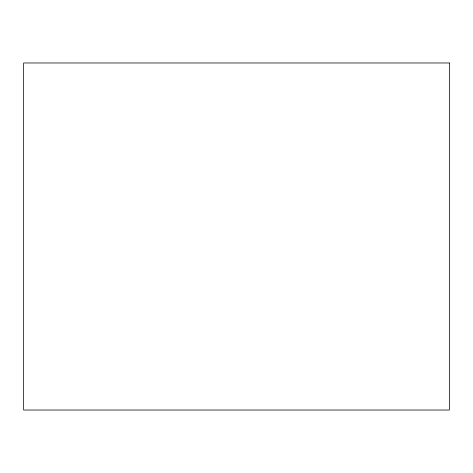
<?xml version="1.0" encoding="UTF-8"?>
<svg xmlns="http://www.w3.org/2000/svg" width="473" height="473" viewBox="0 0 473 473"><rect width="100%" height="100%" fill="white"/><g stroke="black" fill="none" stroke-linecap="round" stroke-linejoin="round"><path stroke-width="0.71" d="M449.35 62.98L23.65 62.98L23.65 410.02L449.35 410.02L449.35 62.98"/></g></svg>
